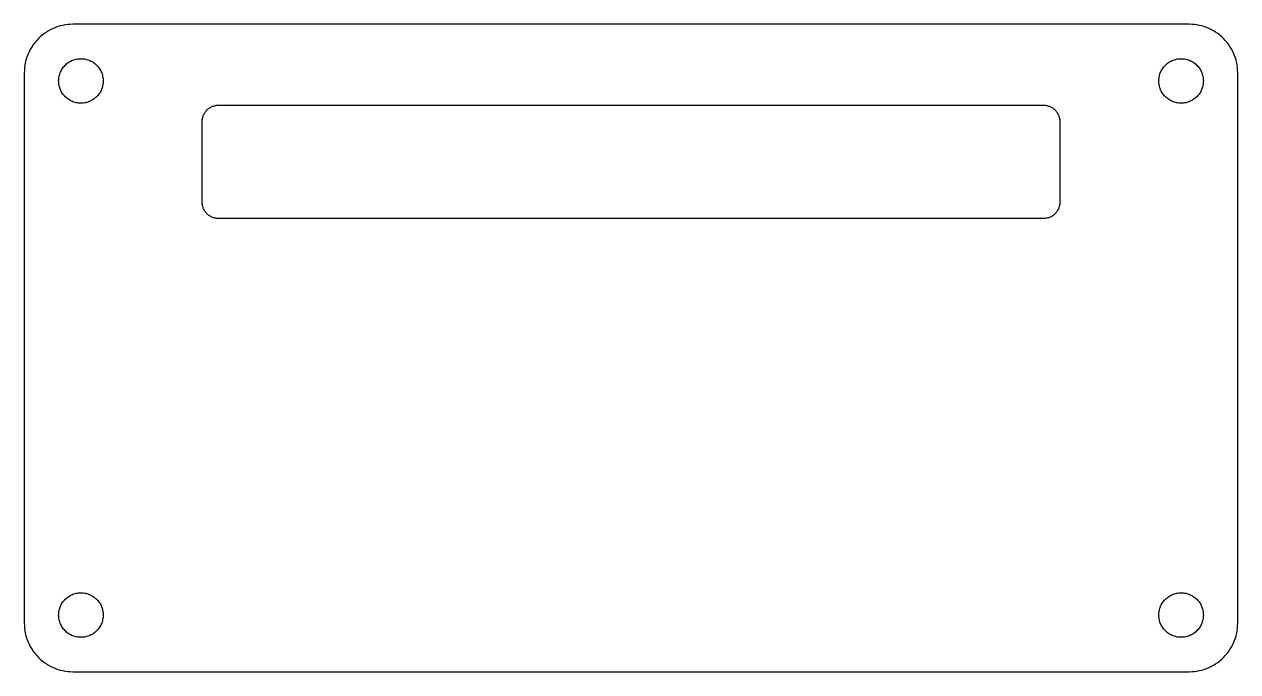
# Model space of a CAD drawing. Header units: metres. Extents: x -38 to 198, y -20 to 155.
# Drawn here: x -37.5 to 37.5, y -20 to 20 of the extents above; entities that cross this region are included whole.
import ezdxf

# ---------------------------------------------------------------- set-up
doc = ezdxf.new("R2010")
doc.units = ezdxf.units.M

msp = doc.modelspace()

# ---------------------------------------------------------------- linework, layer by layer
for p, q in [((-36.1339, 19.516), (-36.2634, 19.427)), ((-36, 19.5981), (-36.1339, 19.516)), ((-35.862, 19.673), (-36, 19.5981)), ((-35.7202, 19.7406), (-35.862, 19.673)), ((-35.5751, 19.8007), (-35.7202, 19.7406)), ((-35.427, 19.8532), (-35.5751, 19.8007)), ((-35.2764, 19.8978), (-35.427, 19.8532)), ((-35.1237, 19.9344), (-35.2764, 19.8978)), ((-34.9693, 19.9631), (-35.1237, 19.9344)), ((-34.8136, 19.9836), (-34.9693, 19.9631)), ((-34.657, 19.9959), (-34.8136, 19.9836)), ((-34.5, 20), (-34.657, 19.9959)), ((34.5, 20), (-34.5, 20)), ((34.657, 19.9959), (34.5, 20)), ((34.8136, 19.9836), (34.657, 19.9959)), ((34.9693, 19.9631), (34.8136, 19.9836)), ((35.1237, 19.9344), (34.9693, 19.9631)), ((35.2764, 19.8978), (35.1237, 19.9344)), ((35.427, 19.8532), (35.2764, 19.8978)), ((35.5751, 19.8007), (35.427, 19.8532)), ((35.7202, 19.7406), (35.5751, 19.8007)), ((35.862, 19.673), (35.7202, 19.7406)), ((36, 19.5981), (35.862, 19.673)), ((36.1339, 19.516), (36, 19.5981)), ((36.2634, 19.427), (36.1339, 19.516)), ((-36.927, 18.7634), (-37.016, 18.6339)), ((-36.8314, 18.888), (-36.927, 18.7634)), ((-36.7294, 19.0074), (-36.8314, 18.888)), ((-36.6213, 19.1213), (-36.7294, 19.0074)), ((-36.5074, 19.2294), (-36.6213, 19.1213)), ((-36.388, 19.3314), (-36.5074, 19.2294)), ((-36.2634, 19.427), (-36.388, 19.3314)), ((36.388, 19.3314), (36.2634, 19.427)), ((36.5074, 19.2294), (36.388, 19.3314)), ((36.6213, 19.1213), (36.5074, 19.2294)), ((36.7294, 19.0074), (36.6213, 19.1213)), ((36.8314, 18.888), (36.7294, 19.0074)), ((36.927, 18.7634), (36.8314, 18.888)), ((37.016, 18.6339), (36.927, 18.7634)), ((-37.3007, 18.0751), (-37.3532, 17.927)), ((-37.2406, 18.2202), (-37.3007, 18.0751)), ((-37.173, 18.362), (-37.2406, 18.2202)), ((-37.0981, 18.5), (-37.173, 18.362)), ((-37.016, 18.6339), (-37.0981, 18.5)), ((37.0981, 18.5), (37.016, 18.6339)), ((37.173, 18.362), (37.0981, 18.5)), ((37.2406, 18.2202), (37.173, 18.362)), ((37.3007, 18.0751), (37.2406, 18.2202)), ((37.3532, 17.927), (37.3007, 18.0751)), ((-37.4836, 17.3136), (-37.4959, 17.157)), ((-37.4631, 17.4693), (-37.4836, 17.3136)), ((-37.4344, 17.6237), (-37.4631, 17.4693)), ((-37.3978, 17.7764), (-37.4344, 17.6237)), ((-37.3532, 17.927), (-37.3978, 17.7764)), ((-35.1532, 17.2489), (-35.1124, 17.3082)), ((-35.1124, 17.3082), (-35.0686, 17.3653)), ((-35.0686, 17.3653), (-35.0218, 17.42)), ((-35.0218, 17.42), (-34.9723, 17.4723)), ((-34.9723, 17.4723), (-34.92, 17.5218)), ((-34.92, 17.5218), (-34.8653, 17.5686)), ((-34.8653, 17.5686), (-34.8082, 17.6124)), ((-34.8082, 17.6124), (-34.7489, 17.6532)), ((-34.7489, 17.6532), (-34.6875, 17.6908)), ((-34.6875, 17.6908), (-34.6242, 17.7251)), ((-34.6242, 17.7251), (-34.5592, 17.7561)), ((-34.5592, 17.7561), (-34.4928, 17.7837)), ((-34.4928, 17.7837), (-34.4249, 17.8077)), ((-34.4249, 17.8077), (-34.3559, 17.8281)), ((-34.3559, 17.8281), (-34.2859, 17.8449)), ((-34.2859, 17.8449), (-34.2151, 17.8581)), ((-34.2151, 17.8581), (-34.1437, 17.8675)), ((-34.1437, 17.8675), (-34.072, 17.8731)), ((-34.072, 17.8731), (-34, 17.875)), ((-34, 17.875), (-33.928, 17.8731)), ((-33.928, 17.8731), (-33.8563, 17.8675)), ((-33.8563, 17.8675), (-33.7849, 17.8581)), ((-33.7849, 17.8581), (-33.7141, 17.8449)), ((-33.7141, 17.8449), (-33.6441, 17.8281)), ((-33.6441, 17.8281), (-33.5751, 17.8077)), ((-33.5751, 17.8077), (-33.5072, 17.7837)), ((-33.5072, 17.7837), (-33.4407, 17.7561)), ((-33.4407, 17.7561), (-33.3758, 17.7251)), ((-33.3758, 17.7251), (-33.3125, 17.6908)), ((-33.3125, 17.6908), (-33.2511, 17.6532)), ((-33.2511, 17.6532), (-33.1918, 17.6124)), ((-33.1918, 17.6124), (-33.1347, 17.5686)), ((-33.1347, 17.5686), (-33.0799, 17.5218)), ((-33.0799, 17.5218), (-33.0277, 17.4723)), ((-33.0277, 17.4723), (-32.9782, 17.42)), ((-32.9782, 17.42), (-32.9314, 17.3653)), ((-32.9314, 17.3653), (-32.8876, 17.3082)), ((-32.8876, 17.3082), (-32.8468, 17.2489)), ((32.8468, 17.2489), (32.8876, 17.3082)), ((32.8876, 17.3082), (32.9314, 17.3653)), ((32.9314, 17.3653), (32.9782, 17.42)), ((32.9782, 17.42), (33.0277, 17.4723)), ((33.0277, 17.4723), (33.0799, 17.5218)), ((33.0799, 17.5218), (33.1347, 17.5686)), ((33.1347, 17.5686), (33.1918, 17.6124)), ((33.1918, 17.6124), (33.2511, 17.6532)), ((33.2511, 17.6532), (33.3125, 17.6908)), ((33.3125, 17.6908), (33.3758, 17.7251)), ((33.3758, 17.7251), (33.4407, 17.7561)), ((33.4407, 17.7561), (33.5072, 17.7837)), ((33.5072, 17.7837), (33.5751, 17.8077)), ((33.5751, 17.8077), (33.6441, 17.8281)), ((33.6441, 17.8281), (33.7141, 17.8449)), ((33.7141, 17.8449), (33.7849, 17.8581)), ((33.7849, 17.8581), (33.8563, 17.8675)), ((33.8563, 17.8675), (33.928, 17.8731)), ((33.928, 17.8731), (34, 17.875)), ((34, 17.875), (34.072, 17.8731)), ((34.072, 17.8731), (34.1437, 17.8675)), ((34.1437, 17.8675), (34.2151, 17.8581)), ((34.2151, 17.8581), (34.2859, 17.8449)), ((34.2859, 17.8449), (34.3559, 17.8281)), ((34.3559, 17.8281), (34.4249, 17.8077)), ((34.4249, 17.8077), (34.4928, 17.7837)), ((34.4928, 17.7837), (34.5592, 17.7561)), ((34.5592, 17.7561), (34.6242, 17.7251)), ((34.6242, 17.7251), (34.6875, 17.6908)), ((34.6875, 17.6908), (34.7489, 17.6532)), ((34.7489, 17.6532), (34.8082, 17.6124)), ((34.8082, 17.6124), (34.8653, 17.5686)), ((34.8653, 17.5686), (34.92, 17.5218)), ((34.92, 17.5218), (34.9723, 17.4723)), ((34.9723, 17.4723), (35.0218, 17.42)), ((35.0218, 17.42), (35.0686, 17.3653)), ((35.0686, 17.3653), (35.1124, 17.3082)), ((35.1124, 17.3082), (35.1532, 17.2489)), ((37.3978, 17.7764), (37.3532, 17.927)), ((37.4344, 17.6237), (37.3978, 17.7764)), ((37.4631, 17.4693), (37.4344, 17.6237)), ((37.4836, 17.3136), (37.4631, 17.4693)), ((37.4959, 17.157), (37.4836, 17.3136)), ((-37.4959, 17.157), (-37.5, 17)), ((-37.5, 17), (-37.5, -17)), ((-35.375, 16.5), (-35.3731, 16.572)), ((-35.3731, 16.428), (-35.375, 16.5)), ((-35.3731, 16.572), (-35.3675, 16.6437)), ((-35.3675, 16.6437), (-35.3581, 16.7151)), ((-35.3581, 16.7151), (-35.3449, 16.7859)), ((-35.3449, 16.7859), (-35.3281, 16.8559)), ((-35.3281, 16.8559), (-35.3077, 16.9249)), ((-35.3077, 16.9249), (-35.2837, 16.9928)), ((-35.2837, 16.9928), (-35.2561, 17.0592)), ((-35.2561, 17.0592), (-35.2251, 17.1242)), ((-35.2251, 17.1242), (-35.1908, 17.1875)), ((-35.1908, 17.1875), (-35.1532, 17.2489)), ((-32.8468, 17.2489), (-32.8092, 17.1875)), ((-32.8092, 17.1875), (-32.7749, 17.1242)), ((-32.7749, 17.1242), (-32.7439, 17.0592)), ((-32.7439, 17.0592), (-32.7163, 16.9928)), ((-32.7163, 16.9928), (-32.6923, 16.9249)), ((-32.6923, 16.9249), (-32.6718, 16.8559)), ((-32.6718, 16.8559), (-32.655, 16.7859)), ((-32.655, 16.7859), (-32.6419, 16.7151)), ((-32.6419, 16.7151), (-32.6325, 16.6437)), ((-32.6325, 16.6437), (-32.6269, 16.572)), ((-32.6269, 16.572), (-32.625, 16.5)), ((-32.625, 16.5), (-32.6269, 16.428)), ((32.625, 16.5), (32.6269, 16.572)), ((32.6269, 16.428), (32.625, 16.5)), ((32.6269, 16.572), (32.6325, 16.6437)), ((32.6325, 16.6437), (32.6419, 16.7151)), ((32.6419, 16.7151), (32.655, 16.7859)), ((32.655, 16.7859), (32.6718, 16.8559)), ((32.6718, 16.8559), (32.6923, 16.9249)), ((32.6923, 16.9249), (32.7163, 16.9928)), ((32.7163, 16.9928), (32.7439, 17.0592)), ((32.7439, 17.0592), (32.7749, 17.1242)), ((32.7749, 17.1242), (32.8092, 17.1875)), ((32.8092, 17.1875), (32.8468, 17.2489)), ((35.1532, 17.2489), (35.1908, 17.1875)), ((35.1908, 17.1875), (35.2251, 17.1242)), ((35.2251, 17.1242), (35.2561, 17.0592)), ((35.2561, 17.0592), (35.2837, 16.9928)), ((35.2837, 16.9928), (35.3077, 16.9249)), ((35.3077, 16.9249), (35.3281, 16.8559)), ((35.3281, 16.8559), (35.3449, 16.7859)), ((35.3449, 16.7859), (35.3581, 16.7151)), ((35.3581, 16.7151), (35.3675, 16.6437)), ((35.3675, 16.6437), (35.3731, 16.572)), ((35.3731, 16.572), (35.375, 16.5)), ((35.375, 16.5), (35.3731, 16.428)), ((37.5, 17), (37.4959, 17.157)), ((37.5, -17), (37.5, 17)), ((-35.3675, 16.3563), (-35.3731, 16.428)), ((-35.3581, 16.2849), (-35.3675, 16.3563)), ((-35.3449, 16.2141), (-35.3581, 16.2849)), ((-35.3281, 16.1441), (-35.3449, 16.2141)), ((-35.3077, 16.0751), (-35.3281, 16.1441)), ((-35.2837, 16.0072), (-35.3077, 16.0751)), ((-35.2561, 15.9407), (-35.2837, 16.0072)), ((-35.2251, 15.8758), (-35.2561, 15.9407)), ((-35.1908, 15.8125), (-35.2251, 15.8758)), ((-35.1532, 15.7511), (-35.1908, 15.8125)), ((-35.1124, 15.6918), (-35.1532, 15.7511)), ((-32.8468, 15.7511), (-32.8876, 15.6918)), ((-32.8092, 15.8125), (-32.8468, 15.7511)), ((-32.7749, 15.8758), (-32.8092, 15.8125)), ((-32.7439, 15.9407), (-32.7749, 15.8758)), ((-32.7163, 16.0072), (-32.7439, 15.9407)), ((-32.6923, 16.0751), (-32.7163, 16.0072)), ((-32.6718, 16.1441), (-32.6923, 16.0751)), ((-32.655, 16.2141), (-32.6718, 16.1441)), ((-32.6419, 16.2849), (-32.655, 16.2141)), ((-32.6325, 16.3563), (-32.6419, 16.2849)), ((-32.6269, 16.428), (-32.6325, 16.3563)), ((32.6325, 16.3563), (32.6269, 16.428)), ((32.6419, 16.2849), (32.6325, 16.3563)), ((32.655, 16.2141), (32.6419, 16.2849)), ((32.6718, 16.1441), (32.655, 16.2141)), ((32.6923, 16.0751), (32.6718, 16.1441)), ((32.7163, 16.0072), (32.6923, 16.0751)), ((32.7439, 15.9407), (32.7163, 16.0072)), ((32.7749, 15.8758), (32.7439, 15.9407)), ((32.8092, 15.8125), (32.7749, 15.8758)), ((32.8468, 15.7511), (32.8092, 15.8125)), ((32.8876, 15.6918), (32.8468, 15.7511)), ((35.1532, 15.7511), (35.1124, 15.6918)), ((35.1908, 15.8125), (35.1532, 15.7511)), ((35.2251, 15.8758), (35.1908, 15.8125)), ((35.2561, 15.9407), (35.2251, 15.8758)), ((35.2837, 16.0072), (35.2561, 15.9407)), ((35.3077, 16.0751), (35.2837, 16.0072)), ((35.3281, 16.1441), (35.3077, 16.0751)), ((35.3449, 16.2141), (35.3281, 16.1441)), ((35.3581, 16.2849), (35.3449, 16.2141)), ((35.3675, 16.3563), (35.3581, 16.2849)), ((35.3731, 16.428), (35.3675, 16.3563)), ((-35.0686, 15.6347), (-35.1124, 15.6918)), ((-35.0218, 15.5799), (-35.0686, 15.6347)), ((-34.9723, 15.5277), (-35.0218, 15.5799)), ((-34.92, 15.4782), (-34.9723, 15.5277)), ((-34.8653, 15.4314), (-34.92, 15.4782)), ((-34.8082, 15.3876), (-34.8653, 15.4314)), ((-34.7489, 15.3468), (-34.8082, 15.3876)), ((-34.6875, 15.3092), (-34.7489, 15.3468)), ((-34.6242, 15.2749), (-34.6875, 15.3092)), ((-34.5592, 15.2439), (-34.6242, 15.2749)), ((-34.4928, 15.2163), (-34.5592, 15.2439)), ((-34.4249, 15.1923), (-34.4928, 15.2163)), ((-34.3559, 15.1718), (-34.4249, 15.1923)), ((-34.2859, 15.155), (-34.3559, 15.1718)), ((-34.2151, 15.1419), (-34.2859, 15.155)), ((-34.1437, 15.1325), (-34.2151, 15.1419)), ((-34.072, 15.1269), (-34.1437, 15.1325)), ((-34, 15.125), (-34.072, 15.1269)), ((-33.928, 15.1269), (-34, 15.125)), ((-33.8563, 15.1325), (-33.928, 15.1269)), ((-33.7849, 15.1419), (-33.8563, 15.1325)), ((-33.7141, 15.155), (-33.7849, 15.1419)), ((-33.6441, 15.1718), (-33.7141, 15.155)), ((-33.5751, 15.1923), (-33.6441, 15.1718)), ((-33.5072, 15.2163), (-33.5751, 15.1923)), ((-33.4407, 15.2439), (-33.5072, 15.2163)), ((-33.3758, 15.2749), (-33.4407, 15.2439)), ((-33.3125, 15.3092), (-33.3758, 15.2749)), ((-33.2511, 15.3468), (-33.3125, 15.3092)), ((-33.1918, 15.3876), (-33.2511, 15.3468)), ((-33.1347, 15.4314), (-33.1918, 15.3876)), ((-33.0799, 15.4782), (-33.1347, 15.4314)), ((-33.0277, 15.5277), (-33.0799, 15.4782)), ((-32.9782, 15.5799), (-33.0277, 15.5277)), ((-32.9314, 15.6347), (-32.9782, 15.5799)), ((-32.8876, 15.6918), (-32.9314, 15.6347)), ((-25.5523, 14.9986), (-25.5, 15)), ((-25.5, 15), (25.5, 15)), ((25.5, 15), (25.5523, 14.9986)), ((32.9314, 15.6347), (32.8876, 15.6918)), ((32.9782, 15.5799), (32.9314, 15.6347)), ((33.0277, 15.5277), (32.9782, 15.5799)), ((33.0799, 15.4782), (33.0277, 15.5277)), ((33.1347, 15.4314), (33.0799, 15.4782)), ((33.1918, 15.3876), (33.1347, 15.4314)), ((33.2511, 15.3468), (33.1918, 15.3876)), ((33.3125, 15.3092), (33.2511, 15.3468)), ((33.3758, 15.2749), (33.3125, 15.3092)), ((33.4407, 15.2439), (33.3758, 15.2749)), ((33.5072, 15.2163), (33.4407, 15.2439)), ((33.5751, 15.1923), (33.5072, 15.2163)), ((33.6441, 15.1718), (33.5751, 15.1923)), ((33.7141, 15.155), (33.6441, 15.1718)), ((33.7849, 15.1419), (33.7141, 15.155)), ((33.8563, 15.1325), (33.7849, 15.1419)), ((33.928, 15.1269), (33.8563, 15.1325)), ((34, 15.125), (33.928, 15.1269)), ((34.072, 15.1269), (34, 15.125)), ((34.1437, 15.1325), (34.072, 15.1269)), ((34.2151, 15.1419), (34.1437, 15.1325)), ((34.2859, 15.155), (34.2151, 15.1419)), ((34.3559, 15.1718), (34.2859, 15.155)), ((34.4249, 15.1923), (34.3559, 15.1718)), ((34.4928, 15.2163), (34.4249, 15.1923)), ((34.5592, 15.2439), (34.4928, 15.2163)), ((34.6242, 15.2749), (34.5592, 15.2439)), ((34.6875, 15.3092), (34.6242, 15.2749)), ((34.7489, 15.3468), (34.6875, 15.3092)), ((34.8082, 15.3876), (34.7489, 15.3468)), ((34.8653, 15.4314), (34.8082, 15.3876)), ((34.92, 15.4782), (34.8653, 15.4314)), ((34.9723, 15.5277), (34.92, 15.4782)), ((35.0218, 15.5799), (34.9723, 15.5277)), ((35.0686, 15.6347), (35.0218, 15.5799)), ((35.1124, 15.6918), (35.0686, 15.6347)), ((-26.4781, 14.2079), (-26.4659, 14.2588)), ((-26.4659, 14.2588), (-26.451, 14.309)), ((-26.451, 14.309), (-26.4336, 14.3584)), ((-26.4336, 14.3584), (-26.4135, 14.4067)), ((-26.4135, 14.4067), (-26.391, 14.454)), ((-26.391, 14.454), (-26.366, 14.5)), ((-26.366, 14.5), (-26.3387, 14.5446)), ((-26.3387, 14.5446), (-26.309, 14.5878)), ((-26.309, 14.5878), (-26.2771, 14.6293)), ((-26.2771, 14.6293), (-26.2431, 14.6691)), ((-26.2431, 14.6691), (-26.2071, 14.7071)), ((-26.2071, 14.7071), (-26.1691, 14.7431)), ((-26.1691, 14.7431), (-26.1293, 14.7771)), ((-26.1293, 14.7771), (-26.0878, 14.809)), ((-26.0878, 14.809), (-26.0446, 14.8387)), ((-26.0446, 14.8387), (-26, 14.866)), ((-26, 14.866), (-25.954, 14.891)), ((-25.954, 14.891), (-25.9067, 14.9135)), ((-25.9067, 14.9135), (-25.8584, 14.9336)), ((-25.8584, 14.9336), (-25.809, 14.951)), ((-25.809, 14.951), (-25.7588, 14.9659)), ((-25.7588, 14.9659), (-25.7079, 14.9781)), ((-25.7079, 14.9781), (-25.6564, 14.9877)), ((-25.6564, 14.9877), (-25.6045, 14.9945)), ((-25.6045, 14.9945), (-25.5523, 14.9986)), ((25.5523, 14.9986), (25.6045, 14.9945)), ((25.6045, 14.9945), (25.6564, 14.9877)), ((25.6564, 14.9877), (25.7079, 14.9781)), ((25.7079, 14.9781), (25.7588, 14.9659)), ((25.7588, 14.9659), (25.809, 14.951)), ((25.809, 14.951), (25.8584, 14.9336)), ((25.8584, 14.9336), (25.9067, 14.9135)), ((25.9067, 14.9135), (25.954, 14.891)), ((25.954, 14.891), (26, 14.866)), ((26, 14.866), (26.0446, 14.8387)), ((26.0446, 14.8387), (26.0878, 14.809)), ((26.0878, 14.809), (26.1293, 14.7771)), ((26.1293, 14.7771), (26.1691, 14.7431)), ((26.1691, 14.7431), (26.2071, 14.7071)), ((26.2071, 14.7071), (26.2431, 14.6691)), ((26.2431, 14.6691), (26.2771, 14.6293)), ((26.2771, 14.6293), (26.309, 14.5878)), ((26.309, 14.5878), (26.3387, 14.5446)), ((26.3387, 14.5446), (26.366, 14.5)), ((26.366, 14.5), (26.391, 14.454)), ((26.391, 14.454), (26.4135, 14.4067)), ((26.4135, 14.4067), (26.4336, 14.3584)), ((26.4336, 14.3584), (26.451, 14.309)), ((26.451, 14.309), (26.4659, 14.2588)), ((26.4659, 14.2588), (26.4781, 14.2079)), ((-26.5, 14), (-26.4986, 14.0523)), ((-26.5, 9), (-26.5, 14)), ((-26.4986, 14.0523), (-26.4945, 14.1045)), ((-26.4945, 14.1045), (-26.4877, 14.1564)), ((-26.4877, 14.1564), (-26.4781, 14.2079)), ((26.4781, 14.2079), (26.4877, 14.1564)), ((26.4877, 14.1564), (26.4945, 14.1045)), ((26.4945, 14.1045), (26.4986, 14.0523)), ((26.4986, 14.0523), (26.5, 14)), ((26.5, 14), (26.5, 9)), ((-26.4986, 8.9477), (-26.5, 9)), ((26.5, 9), (26.4986, 8.9477)), ((-26.4945, 8.8955), (-26.4986, 8.9477)), ((-26.4877, 8.8436), (-26.4945, 8.8955)), ((-26.4781, 8.7921), (-26.4877, 8.8436)), ((-26.4659, 8.7412), (-26.4781, 8.7921)), ((-26.451, 8.691), (-26.4659, 8.7412)), ((-26.4336, 8.6416), (-26.451, 8.691)), ((-26.4135, 8.5933), (-26.4336, 8.6416)), ((-26.391, 8.546), (-26.4135, 8.5933)), ((-26.366, 8.5), (-26.391, 8.546)), ((-26.3387, 8.4554), (-26.366, 8.5)), ((-26.309, 8.4122), (-26.3387, 8.4554)), ((-26.2771, 8.3707), (-26.309, 8.4122)), ((-26.2431, 8.3309), (-26.2771, 8.3707)), ((-26.2071, 8.2929), (-26.2431, 8.3309)), ((-26.1691, 8.2569), (-26.2071, 8.2929)), ((-26.1293, 8.2228), (-26.1691, 8.2569)), ((26.1691, 8.2569), (26.1293, 8.2228)), ((26.2071, 8.2929), (26.1691, 8.2569)), ((26.2431, 8.3309), (26.2071, 8.2929)), ((26.2771, 8.3707), (26.2431, 8.3309)), ((26.309, 8.4122), (26.2771, 8.3707)), ((26.3387, 8.4554), (26.309, 8.4122)), ((26.366, 8.5), (26.3387, 8.4554)), ((26.391, 8.546), (26.366, 8.5)), ((26.4135, 8.5933), (26.391, 8.546)), ((26.4336, 8.6416), (26.4135, 8.5933)), ((26.451, 8.691), (26.4336, 8.6416)), ((26.4659, 8.7412), (26.451, 8.691)), ((26.4781, 8.7921), (26.4659, 8.7412)), ((26.4877, 8.8436), (26.4781, 8.7921)), ((26.4945, 8.8955), (26.4877, 8.8436)), ((26.4986, 8.9477), (26.4945, 8.8955)), ((-26.0878, 8.191), (-26.1293, 8.2228)), ((-26.0446, 8.1613), (-26.0878, 8.191)), ((-26, 8.134), (-26.0446, 8.1613)), ((-25.954, 8.109), (-26, 8.134)), ((-25.9067, 8.0865), (-25.954, 8.109)), ((-25.8584, 8.0664), (-25.9067, 8.0865)), ((-25.809, 8.0489), (-25.8584, 8.0664)), ((-25.7588, 8.0341), (-25.809, 8.0489)), ((-25.7079, 8.0219), (-25.7588, 8.0341)), ((-25.6564, 8.0123), (-25.7079, 8.0219)), ((-25.6045, 8.0055), (-25.6564, 8.0123)), ((-25.5523, 8.0014), (-25.6045, 8.0055)), ((-25.5, 8), (-25.5523, 8.0014)), ((25.5, 8), (-25.5, 8)), ((25.5523, 8.0014), (25.5, 8)), ((25.6045, 8.0055), (25.5523, 8.0014)), ((25.6564, 8.0123), (25.6045, 8.0055)), ((25.7079, 8.0219), (25.6564, 8.0123)), ((25.7588, 8.0341), (25.7079, 8.0219)), ((25.809, 8.0489), (25.7588, 8.0341)), ((25.8584, 8.0664), (25.809, 8.0489)), ((25.9067, 8.0865), (25.8584, 8.0664)), ((25.954, 8.109), (25.9067, 8.0865)), ((26, 8.134), (25.954, 8.109)), ((26.0446, 8.1613), (26, 8.134)), ((26.0878, 8.191), (26.0446, 8.1613)), ((26.1293, 8.2228), (26.0878, 8.191)), ((-35.1532, -15.7511), (-35.1124, -15.6918)), ((-35.1124, -15.6918), (-35.0686, -15.6347)), ((-35.0686, -15.6347), (-35.0218, -15.5799)), ((-35.0218, -15.5799), (-34.9723, -15.5277)), ((-34.9723, -15.5277), (-34.92, -15.4782)), ((-34.92, -15.4782), (-34.8653, -15.4314)), ((-34.8653, -15.4314), (-34.8082, -15.3876)), ((-34.8082, -15.3876), (-34.7489, -15.3468)), ((-34.7489, -15.3468), (-34.6875, -15.3092)), ((-34.6875, -15.3092), (-34.6242, -15.2749)), ((-34.6242, -15.2749), (-34.5592, -15.2439)), ((-34.5592, -15.2439), (-34.4928, -15.2163)), ((-34.4928, -15.2163), (-34.4249, -15.1923)), ((-34.4249, -15.1923), (-34.3559, -15.1718)), ((-34.3559, -15.1718), (-34.2859, -15.155)), ((-34.2859, -15.155), (-34.2151, -15.1419)), ((-34.2151, -15.1419), (-34.1437, -15.1325)), ((-34.1437, -15.1325), (-34.072, -15.1269)), ((-34.072, -15.1269), (-34, -15.125)), ((-34, -15.125), (-33.928, -15.1269)), ((-33.928, -15.1269), (-33.8563, -15.1325)), ((-33.8563, -15.1325), (-33.7849, -15.1419)), ((-33.7849, -15.1419), (-33.7141, -15.155)), ((-33.7141, -15.155), (-33.6441, -15.1718)), ((-33.6441, -15.1718), (-33.5751, -15.1923)), ((-33.5751, -15.1923), (-33.5072, -15.2163)), ((-33.5072, -15.2163), (-33.4407, -15.2439)), ((-33.4407, -15.2439), (-33.3758, -15.2749)), ((-33.3758, -15.2749), (-33.3125, -15.3092)), ((-33.3125, -15.3092), (-33.2511, -15.3468)), ((-33.2511, -15.3468), (-33.1918, -15.3876)), ((-33.1918, -15.3876), (-33.1347, -15.4314)), ((-33.1347, -15.4314), (-33.0799, -15.4782)), ((-33.0799, -15.4782), (-33.0277, -15.5277)), ((-33.0277, -15.5277), (-32.9782, -15.5799)), ((-32.9782, -15.5799), (-32.9314, -15.6347)), ((-32.9314, -15.6347), (-32.8876, -15.6918)), ((-32.8876, -15.6918), (-32.8468, -15.7511)), ((32.8468, -15.7511), (32.8876, -15.6918)), ((32.8876, -15.6918), (32.9314, -15.6347)), ((32.9314, -15.6347), (32.9782, -15.5799)), ((32.9782, -15.5799), (33.0277, -15.5277)), ((33.0277, -15.5277), (33.0799, -15.4782)), ((33.0799, -15.4782), (33.1347, -15.4314)), ((33.1347, -15.4314), (33.1918, -15.3876)), ((33.1918, -15.3876), (33.2511, -15.3468)), ((33.2511, -15.3468), (33.3125, -15.3092)), ((33.3125, -15.3092), (33.3758, -15.2749)), ((33.3758, -15.2749), (33.4407, -15.2439)), ((33.4407, -15.2439), (33.5072, -15.2163)), ((33.5072, -15.2163), (33.5751, -15.1923)), ((33.5751, -15.1923), (33.6441, -15.1718)), ((33.6441, -15.1718), (33.7141, -15.155)), ((33.7141, -15.155), (33.7849, -15.1419)), ((33.7849, -15.1419), (33.8563, -15.1325)), ((33.8563, -15.1325), (33.928, -15.1269)), ((33.928, -15.1269), (34, -15.125)), ((34, -15.125), (34.072, -15.1269)), ((34.072, -15.1269), (34.1437, -15.1325)), ((34.1437, -15.1325), (34.2151, -15.1419)), ((34.2151, -15.1419), (34.2859, -15.155)), ((34.2859, -15.155), (34.3559, -15.1718)), ((34.3559, -15.1718), (34.4249, -15.1923)), ((34.4249, -15.1923), (34.4928, -15.2163)), ((34.4928, -15.2163), (34.5592, -15.2439)), ((34.5592, -15.2439), (34.6242, -15.2749)), ((34.6242, -15.2749), (34.6875, -15.3092)), ((34.6875, -15.3092), (34.7489, -15.3468)), ((34.7489, -15.3468), (34.8082, -15.3876)), ((34.8082, -15.3876), (34.8653, -15.4314)), ((34.8653, -15.4314), (34.92, -15.4782)), ((34.92, -15.4782), (34.9723, -15.5277)), ((34.9723, -15.5277), (35.0218, -15.5799)), ((35.0218, -15.5799), (35.0686, -15.6347)), ((35.0686, -15.6347), (35.1124, -15.6918)), ((35.1124, -15.6918), (35.1532, -15.7511)), ((-35.375, -16.5), (-35.3731, -16.428)), ((-35.3731, -16.572), (-35.375, -16.5)), ((-35.3731, -16.428), (-35.3675, -16.3563)), ((-35.3675, -16.3563), (-35.3581, -16.2849)), ((-35.3581, -16.2849), (-35.3449, -16.2141)), ((-35.3449, -16.2141), (-35.3281, -16.1441)), ((-35.3281, -16.1441), (-35.3077, -16.0751)), ((-35.3077, -16.0751), (-35.2837, -16.0072)), ((-35.2837, -16.0072), (-35.2561, -15.9407)), ((-35.2561, -15.9407), (-35.2251, -15.8758)), ((-35.2251, -15.8758), (-35.1908, -15.8125)), ((-35.1908, -15.8125), (-35.1532, -15.7511)), ((-32.8468, -15.7511), (-32.8092, -15.8125)), ((-32.8092, -15.8125), (-32.7749, -15.8758)), ((-32.7749, -15.8758), (-32.7439, -15.9407)), ((-32.7439, -15.9407), (-32.7163, -16.0072)), ((-32.7163, -16.0072), (-32.6923, -16.0751)), ((-32.6923, -16.0751), (-32.6718, -16.1441)), ((-32.6718, -16.1441), (-32.655, -16.2141)), ((-32.655, -16.2141), (-32.6419, -16.2849)), ((-32.6419, -16.2849), (-32.6325, -16.3563)), ((-32.6325, -16.3563), (-32.6269, -16.428)), ((-32.6269, -16.428), (-32.625, -16.5)), ((-32.625, -16.5), (-32.6269, -16.572)), ((32.625, -16.5), (32.6269, -16.428)), ((32.6269, -16.572), (32.625, -16.5)), ((32.6269, -16.428), (32.6325, -16.3563)), ((32.6325, -16.3563), (32.6419, -16.2849)), ((32.6419, -16.2849), (32.655, -16.2141)), ((32.655, -16.2141), (32.6718, -16.1441)), ((32.6718, -16.1441), (32.6923, -16.0751)), ((32.6923, -16.0751), (32.7163, -16.0072)), ((32.7163, -16.0072), (32.7439, -15.9407)), ((32.7439, -15.9407), (32.7749, -15.8758)), ((32.7749, -15.8758), (32.8092, -15.8125)), ((32.8092, -15.8125), (32.8468, -15.7511)), ((35.1532, -15.7511), (35.1908, -15.8125)), ((35.1908, -15.8125), (35.2251, -15.8758)), ((35.2251, -15.8758), (35.2561, -15.9407)), ((35.2561, -15.9407), (35.2837, -16.0072)), ((35.2837, -16.0072), (35.3077, -16.0751)), ((35.3077, -16.0751), (35.3281, -16.1441)), ((35.3281, -16.1441), (35.3449, -16.2141)), ((35.3449, -16.2141), (35.3581, -16.2849)), ((35.3581, -16.2849), (35.3675, -16.3563)), ((35.3675, -16.3563), (35.3731, -16.428)), ((35.3731, -16.428), (35.375, -16.5)), ((35.375, -16.5), (35.3731, -16.572)), ((-37.5, -17), (-37.4959, -17.157)), ((-37.4959, -17.157), (-37.4836, -17.3136)), ((-35.3675, -16.6437), (-35.3731, -16.572)), ((-35.3581, -16.7151), (-35.3675, -16.6437)), ((-35.3449, -16.7859), (-35.3581, -16.7151)), ((-35.3281, -16.8559), (-35.3449, -16.7859)), ((-35.3077, -16.9249), (-35.3281, -16.8559)), ((-35.2837, -16.9928), (-35.3077, -16.9249)), ((-35.2561, -17.0592), (-35.2837, -16.9928)), ((-35.2251, -17.1242), (-35.2561, -17.0592)), ((-35.1908, -17.1875), (-35.2251, -17.1242)), ((-35.1532, -17.2489), (-35.1908, -17.1875)), ((-35.1124, -17.3082), (-35.1532, -17.2489)), ((-32.8468, -17.2489), (-32.8876, -17.3082)), ((-32.8092, -17.1875), (-32.8468, -17.2489)), ((-32.7749, -17.1242), (-32.8092, -17.1875)), ((-32.7439, -17.0592), (-32.7749, -17.1242)), ((-32.7163, -16.9928), (-32.7439, -17.0592)), ((-32.6923, -16.9249), (-32.7163, -16.9928)), ((-32.6718, -16.8559), (-32.6923, -16.9249)), ((-32.655, -16.7859), (-32.6718, -16.8559)), ((-32.6419, -16.7151), (-32.655, -16.7859)), ((-32.6325, -16.6437), (-32.6419, -16.7151)), ((-32.6269, -16.572), (-32.6325, -16.6437)), ((32.6325, -16.6437), (32.6269, -16.572)), ((32.6419, -16.7151), (32.6325, -16.6437)), ((32.655, -16.7859), (32.6419, -16.7151)), ((32.6718, -16.8559), (32.655, -16.7859)), ((32.6923, -16.9249), (32.6718, -16.8559)), ((32.7163, -16.9928), (32.6923, -16.9249)), ((32.7439, -17.0592), (32.7163, -16.9928)), ((32.7749, -17.1242), (32.7439, -17.0592)), ((32.8092, -17.1875), (32.7749, -17.1242)), ((32.8468, -17.2489), (32.8092, -17.1875)), ((32.8876, -17.3082), (32.8468, -17.2489)), ((35.1532, -17.2489), (35.1124, -17.3082)), ((35.1908, -17.1875), (35.1532, -17.2489)), ((35.2251, -17.1242), (35.1908, -17.1875)), ((35.2561, -17.0592), (35.2251, -17.1242)), ((35.2837, -16.9928), (35.2561, -17.0592)), ((35.3077, -16.9249), (35.2837, -16.9928)), ((35.3281, -16.8559), (35.3077, -16.9249)), ((35.3449, -16.7859), (35.3281, -16.8559)), ((35.3581, -16.7151), (35.3449, -16.7859)), ((35.3675, -16.6437), (35.3581, -16.7151)), ((35.3731, -16.572), (35.3675, -16.6437)), ((37.4836, -17.3136), (37.4959, -17.157)), ((37.4959, -17.157), (37.5, -17)), ((-37.4836, -17.3136), (-37.4631, -17.4693)), ((-37.4631, -17.4693), (-37.4344, -17.6237)), ((-37.4344, -17.6237), (-37.3978, -17.7764)), ((-37.3978, -17.7764), (-37.3532, -17.927)), ((-37.3532, -17.927), (-37.3007, -18.0751)), ((-35.0686, -17.3653), (-35.1124, -17.3082)), ((-35.0218, -17.42), (-35.0686, -17.3653)), ((-34.9723, -17.4723), (-35.0218, -17.42)), ((-34.92, -17.5218), (-34.9723, -17.4723)), ((-34.8653, -17.5686), (-34.92, -17.5218)), ((-34.8082, -17.6124), (-34.8653, -17.5686)), ((-34.7489, -17.6532), (-34.8082, -17.6124)), ((-34.6875, -17.6908), (-34.7489, -17.6532)), ((-34.6242, -17.7251), (-34.6875, -17.6908)), ((-34.5592, -17.7561), (-34.6242, -17.7251)), ((-34.4928, -17.7837), (-34.5592, -17.7561)), ((-34.4249, -17.8077), (-34.4928, -17.7837)), ((-34.3559, -17.8281), (-34.4249, -17.8077)), ((-34.2859, -17.8449), (-34.3559, -17.8281)), ((-34.2151, -17.8581), (-34.2859, -17.8449)), ((-34.1437, -17.8675), (-34.2151, -17.8581)), ((-34.072, -17.8731), (-34.1437, -17.8675)), ((-34, -17.875), (-34.072, -17.8731)), ((-33.928, -17.8731), (-34, -17.875)), ((-33.8563, -17.8675), (-33.928, -17.8731)), ((-33.7849, -17.8581), (-33.8563, -17.8675)), ((-33.7141, -17.8449), (-33.7849, -17.8581)), ((-33.6441, -17.8281), (-33.7141, -17.8449)), ((-33.5751, -17.8077), (-33.6441, -17.8281)), ((-33.5072, -17.7837), (-33.5751, -17.8077)), ((-33.4407, -17.7561), (-33.5072, -17.7837)), ((-33.3758, -17.7251), (-33.4407, -17.7561)), ((-33.3125, -17.6908), (-33.3758, -17.7251)), ((-33.2511, -17.6532), (-33.3125, -17.6908)), ((-33.1918, -17.6124), (-33.2511, -17.6532)), ((-33.1347, -17.5686), (-33.1918, -17.6124)), ((-33.0799, -17.5218), (-33.1347, -17.5686)), ((-33.0277, -17.4723), (-33.0799, -17.5218)), ((-32.9782, -17.42), (-33.0277, -17.4723)), ((-32.9314, -17.3653), (-32.9782, -17.42)), ((-32.8876, -17.3082), (-32.9314, -17.3653)), ((32.9314, -17.3653), (32.8876, -17.3082)), ((32.9782, -17.42), (32.9314, -17.3653)), ((33.0277, -17.4723), (32.9782, -17.42)), ((33.0799, -17.5218), (33.0277, -17.4723)), ((33.1347, -17.5686), (33.0799, -17.5218)), ((33.1918, -17.6124), (33.1347, -17.5686)), ((33.2511, -17.6532), (33.1918, -17.6124)), ((33.3125, -17.6908), (33.2511, -17.6532)), ((33.3758, -17.7251), (33.3125, -17.6908)), ((33.4407, -17.7561), (33.3758, -17.7251)), ((33.5072, -17.7837), (33.4407, -17.7561)), ((33.5751, -17.8077), (33.5072, -17.7837)), ((33.6441, -17.8281), (33.5751, -17.8077)), ((33.7141, -17.8449), (33.6441, -17.8281)), ((33.7849, -17.8581), (33.7141, -17.8449)), ((33.8563, -17.8675), (33.7849, -17.8581)), ((33.928, -17.8731), (33.8563, -17.8675)), ((34, -17.875), (33.928, -17.8731)), ((34.072, -17.8731), (34, -17.875)), ((34.1437, -17.8675), (34.072, -17.8731)), ((34.2151, -17.8581), (34.1437, -17.8675)), ((34.2859, -17.8449), (34.2151, -17.8581)), ((34.3559, -17.8281), (34.2859, -17.8449)), ((34.4249, -17.8077), (34.3559, -17.8281)), ((34.4928, -17.7837), (34.4249, -17.8077)), ((34.5592, -17.7561), (34.4928, -17.7837)), ((34.6242, -17.7251), (34.5592, -17.7561)), ((34.6875, -17.6908), (34.6242, -17.7251)), ((34.7489, -17.6532), (34.6875, -17.6908)), ((34.8082, -17.6124), (34.7489, -17.6532)), ((34.8653, -17.5686), (34.8082, -17.6124)), ((34.92, -17.5218), (34.8653, -17.5686)), ((34.9723, -17.4723), (34.92, -17.5218)), ((35.0218, -17.42), (34.9723, -17.4723)), ((35.0686, -17.3653), (35.0218, -17.42)), ((35.1124, -17.3082), (35.0686, -17.3653)), ((37.3007, -18.0751), (37.3532, -17.927)), ((37.3532, -17.927), (37.3978, -17.7764)), ((37.3978, -17.7764), (37.4344, -17.6237)), ((37.4344, -17.6237), (37.4631, -17.4693)), ((37.4631, -17.4693), (37.4836, -17.3136)), ((-37.3007, -18.0751), (-37.2406, -18.2202)), ((-37.2406, -18.2202), (-37.173, -18.362)), ((-37.173, -18.362), (-37.0981, -18.5)), ((-37.0981, -18.5), (-37.016, -18.6339)), ((-37.016, -18.6339), (-36.927, -18.7634)), ((36.927, -18.7634), (37.016, -18.6339)), ((37.016, -18.6339), (37.0981, -18.5)), ((37.0981, -18.5), (37.173, -18.362)), ((37.173, -18.362), (37.2406, -18.2202)), ((37.2406, -18.2202), (37.3007, -18.0751)), ((-36.927, -18.7634), (-36.8314, -18.888)), ((-36.8314, -18.888), (-36.7294, -19.0074)), ((-36.7294, -19.0074), (-36.6213, -19.1213)), ((-36.6213, -19.1213), (-36.5074, -19.2294)), ((-36.5074, -19.2294), (-36.388, -19.3314)), ((-36.388, -19.3314), (-36.2634, -19.427)), ((-36.2634, -19.427), (-36.1339, -19.516)), ((36.1339, -19.516), (36.2634, -19.427)), ((36.2634, -19.427), (36.388, -19.3314)), ((36.388, -19.3314), (36.5074, -19.2294)), ((36.5074, -19.2294), (36.6213, -19.1213)), ((36.6213, -19.1213), (36.7294, -19.0074)), ((36.7294, -19.0074), (36.8314, -18.888)), ((36.8314, -18.888), (36.927, -18.7634)), ((-36.1339, -19.516), (-36, -19.5981)), ((-36, -19.5981), (-35.862, -19.673)), ((-35.862, -19.673), (-35.7202, -19.7406)), ((-35.7202, -19.7406), (-35.5751, -19.8007)), ((-35.5751, -19.8007), (-35.427, -19.8532)), ((-35.427, -19.8532), (-35.2764, -19.8978)), ((-35.2764, -19.8978), (-35.1237, -19.9344)), ((-35.1237, -19.9344), (-34.9693, -19.9631)), ((-34.9693, -19.9631), (-34.8136, -19.9836)), ((-34.8136, -19.9836), (-34.657, -19.9959)), ((-34.657, -19.9959), (-34.5, -20)), ((-34.5, -20), (34.5, -20)), ((34.5, -20), (34.657, -19.9959)), ((34.657, -19.9959), (34.8136, -19.9836)), ((34.8136, -19.9836), (34.9693, -19.9631)), ((34.9693, -19.9631), (35.1237, -19.9344)), ((35.1237, -19.9344), (35.2764, -19.8978)), ((35.2764, -19.8978), (35.427, -19.8532)), ((35.427, -19.8532), (35.5751, -19.8007)), ((35.5751, -19.8007), (35.7202, -19.7406)), ((35.7202, -19.7406), (35.862, -19.673)), ((35.862, -19.673), (36, -19.5981)), ((36, -19.5981), (36.1339, -19.516))]:
    msp.add_line(p, q)

doc.saveas('drawing.dxf')
